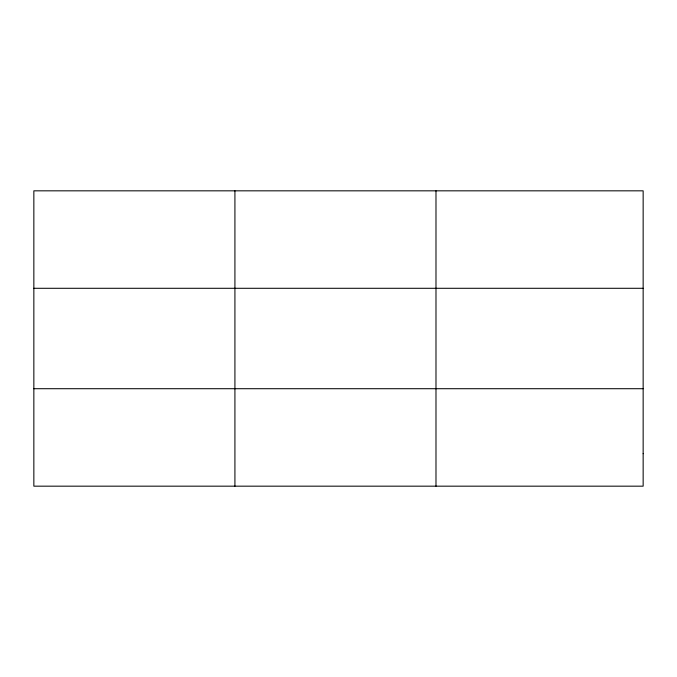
<?xml version="1.0" encoding="UTF-8"?>
<svg xmlns="http://www.w3.org/2000/svg" width="677" height="677" viewBox="0 0 677 677"><rect width="100%" height="100%" fill="white"/><g stroke="black" fill="none" stroke-linecap="round" stroke-linejoin="round"><path stroke-width="1.02" d="M234.919 486.171L234.919 190.829M435.988 486.171L435.988 190.829M33.85 288.292L643.15 288.292M33.85 388.708L643.15 388.708M643.15 453.683L643.15 486.171L33.85 486.171L33.85 190.829L643.15 190.829L643.15 453.683"/></g></svg>
